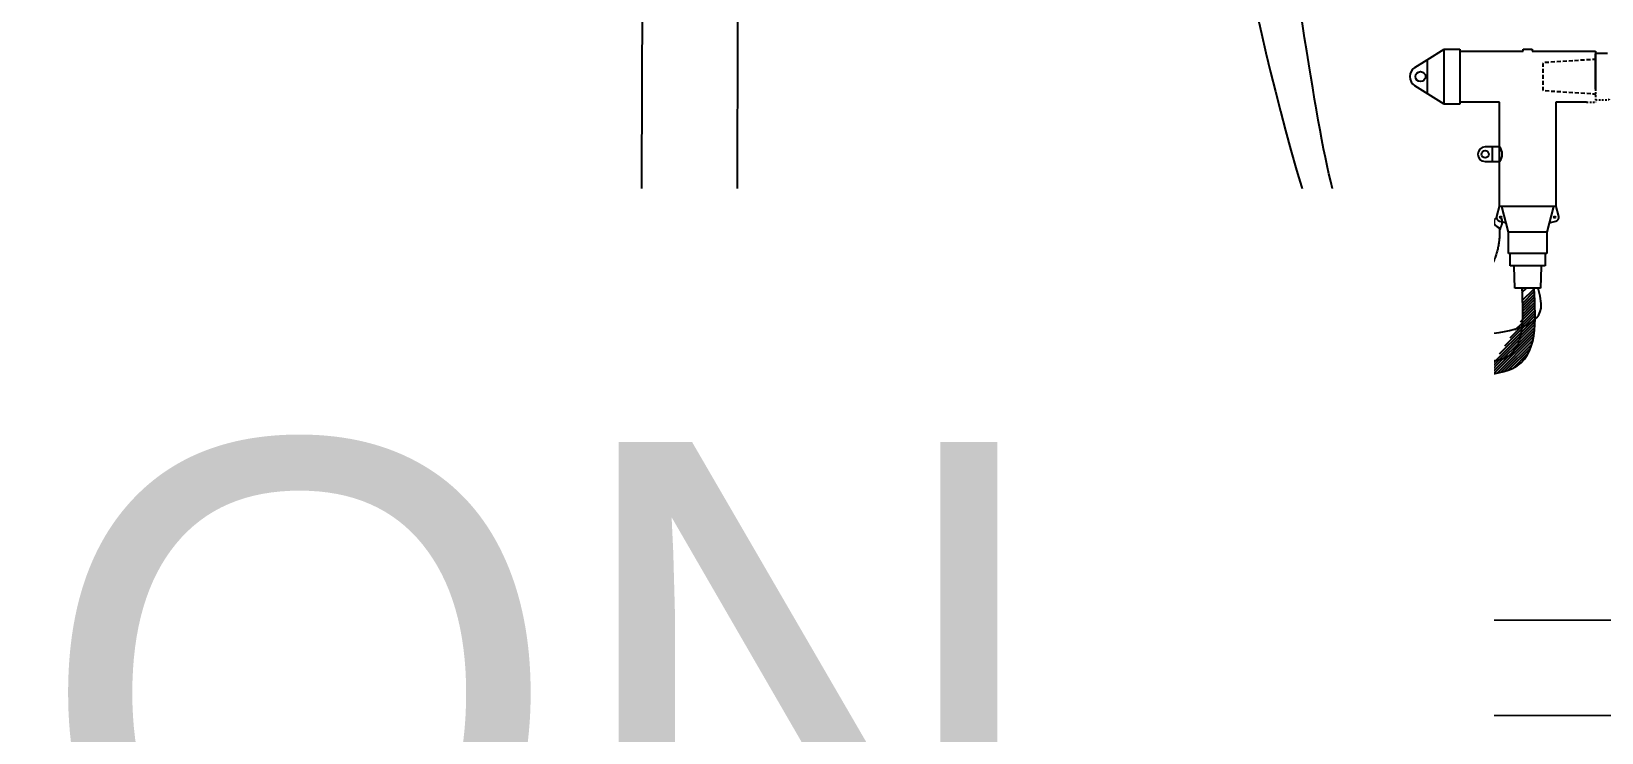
# Model space of a CAD drawing. Header units: feet. Extents: x -689 to 11593, y -511 to 1546.
# Drawn here: x 1501.7 to 1600.5, y 138 to 182.1 of the extents above; entities that cross this region are included whole.
import ezdxf
from ezdxf.enums import TextEntityAlignment as Align

# ---------------------------------------------------------------- set-up
doc = ezdxf.new("R2018")
doc.units = ezdxf.units.FT
doc.header["$MEASUREMENT"] = 0
doc.linetypes.add('HIDDEN', pattern=[0.375, 0.25, -0.125])
for name, color, linetype in [('CABLE', 2, 'Continuous'), ('E-DETL', 7, 'Continuous'), ('E-EQPM-ENCL', 8, 'Continuous'), ('E-EQPM-HRDW', 16, 'Continuous'), ('E-GRND', 3, 'Continuous'), ('G-ANNO-TEXT', 1, 'Continuous')]:
    doc.layers.add(name, color=color, linetype=linetype)
doc.layers.add('G-ANNO-NONPLOT', color=181, linetype='Continuous', plot=False)
doc.styles.add('NEI-A', font='arial.ttf')
doc.styles.get("Standard").update_dxf_attribs({"font": 'arial.ttf'})
pattern_1 = [(45, (-6020180.975488731, -2130922.397652118), (-0.08750446417183527, 0.08750446417183527), [])]

# ---------------------------------------------------------------- blocks, each defined once
blk = doc.blocks.new('*U11')
at = {"color": 7, "lineweight": 30, "width": 0.8, "flags": 104}
blk.add_attdef('DETAIL_TITLE', text='', height=0.109375, dxfattribs=at).set_placement((0.7018355781865966, -0.003894841807214888), align=Align.MIDDLE_LEFT)
at = {"color": 153, "style": 'NEI-A'}
blk.add_attdef('DETAIL_NO', text='', height=0.1875, dxfattribs=at).set_placement((0.375, 1.387778780781446e-16), align=Align.MIDDLE_CENTER)
at = {"color": 6, "lineweight": 30, "width": 0.8, "flags": 104}
blk.add_attdef('(EXXXX)', text='', height=0.109375, dxfattribs=at).set_placement((0.8771543627496907, -0.4008649607148436), align=Align.MIDDLE_CENTER)

msp = doc.modelspace()

# ---------------------------------------------------------------- hatches: boundary and pattern name
at = {"layer": 'G-ANNO-NONPLOT', "true_color": 0xf8d731}
h = msp.add_hatch(dxfattribs=at)
h.set_pattern_fill('ANSI31', color=40, scale=0.9900000000000001)
h.set_pattern_definition(pattern_1)
edge = h.paths.add_edge_path()
edge.add_arc((1594.592562621459, 168.090656967368), 3.371146855893491, 285.8633962950907, 300.136237764928)
edge.add_spline(control_points=[(1596.285073254257, 165.1751743522473), (1596.374553921632, 163.3571548997425), (1596.317898937501, 160.7235807166435), (1593.22839052882, 160.4873133641668), (1593.22839052882, 160.4873133641668)], knot_values=[83.43145569272993, 83.43145569272993, 83.43145569272993, 83.43145569272993, 87.87574356637529, 89.95647029016055, 89.95647029016055, 89.95647029016055, 89.95647029016055], weights=[1, 1, 1, 1, 1], degree=3, periodic=0)
edge.add_spline(control_points=[(1593.22839052882, 160.4873133641668), (1592.816317945719, 160.4926000074483), (1592.404703182168, 160.4978806492873), (1589.932204023004, 160.5282289129682), (1587.882328579202, 160.5475732493214), (1584.82432989683, 160.5254338798113), (1583.807798948139, 160.5095432628877), (1582.287127235904, 160.4677973818034), (1581.780923758633, 160.4508980116807), (1580.769871994853, 160.410284420941), (1580.262073072605, 160.3874801546335), (1579.149147492833, 160.3211023132317), (1578.54998447001, 160.2715548998676), (1577.437484904192, 160.1242894702591), (1576.921507413499, 160.0295417672023), (1575.934831897728, 159.7750145965256), (1575.477552006952, 159.6173451002687), (1574.928059355356, 159.3570243041031), (1574.777862342075, 159.275808501523), (1574.503735053353, 159.1066066743806), (1574.385277420282, 159.0227966662496), (1574.100969449617, 158.7955534541979), (1573.939474441111, 158.6522522470914), (1573.587754434906, 158.320081780199), (1573.397662252188, 158.1313498690724), (1572.981912043877, 157.7206101431511), (1572.751308329403, 157.4959465735592), (1571.722637889907, 156.5363255394623), (1570.876481902786, 155.8395832236856), (1569.08492610883, 154.5636858418584), (1568.135970876552, 153.9837968004867), (1566.425862414762, 153.1076263799332), (1565.684158220887, 152.7762533631176), (1563.754455598071, 152.0318121160381), (1562.545170876198, 151.673802273348), (1560.701921455562, 151.2859179824591), (1560.082607646473, 151.1815067799762), (1559.263977153227, 151.0779178687371), (1559.066899240948, 151.0557538960129), (1558.869950233027, 151.0361622287892)], knot_values=[0, 0, 0, 0, 1.248940863479177, 1.248940863479177, 7.510492271591446, 7.510492271591446, 10.64126797564758, 10.64126797564758, 12.20665582767566, 12.20665582767566, 13.77204367970373, 13.77204367970373, 15.77184317922644, 15.77184317922644, 17.66237193590699, 17.66237193590699, 19.55290069258755, 19.55290069258755, 20.34553650617276, 20.34553650617276, 21.13817231975798, 21.13817231975798, 21.99962579107284, 21.99962579107284, 22.86179158790927, 22.86179158790927, 23.72395738474571, 23.72395738474571, 26.70471573263455, 26.70471573263455, 29.68547408052339, 29.68547408052339, 31.86214855415614, 31.86214855415614, 35.23481619579239, 35.23481619579239, 36.92115001661051, 36.92115001661051, 37.45383673220445, 37.45383673220445, 37.45383673220445, 37.45383673220445], weights=[1, 1, 1, 1, 1, 1, 1, 1, 1, 1, 1, 1, 1, 1, 1, 1, 1, 1, 1, 1, 1, 1, 1, 1, 1, 1, 1, 1, 1, 1, 1, 1, 1, 1, 1, 1, 1, 1, 1, 1], degree=3, periodic=0)
edge.add_spline(control_points=[(1558.869950233027, 151.0361622287892), (1558.732120259665, 151.296579495538), (1558.594290288165, 151.5569967618212), (1558.456460316665, 151.8174140281044)], knot_values=[37.45383673220445, 37.45383673220445, 37.45383673220445, 37.45383673220445, 38.45383673220445, 38.45383673220445, 38.45383673220445, 38.45383673220445], weights=[1, 1, 1, 1], degree=3, periodic=0)
edge.add_spline(control_points=[(1558.456460316665, 151.8174140281044), (1561.417939642444, 152.4461656971835), (1566.163191942498, 153.4536302005872), (1570.620045376942, 157.0140765071847), (1573.236960186623, 159.5915680406615), (1576.410556741059, 160.967345896177), (1583.253351839259, 161.4336405964568), (1589.087216956541, 161.3592839413323), (1593.349758219905, 161.3049548985437)], knot_values=[38.45383673220445, 38.45383673220445, 38.45383673220445, 38.45383673220445, 47.46530847609966, 52.8931430027568, 55.44213900193881, 58.48591759060378, 63.24841332338417, 76.16766898730667, 76.16766898730667, 76.16766898730667, 76.16766898730667], weights=[1, 1, 1, 1, 1, 1, 1, 1, 1], degree=3, periodic=0)
edge.add_spline(control_points=[(1593.349758219905, 161.3049548985437), (1593.716311602853, 161.3483149120584), (1595.378428309225, 161.5449285721406), (1595.549261206761, 163.3020726097748), (1595.514047913253, 164.8478964185342)], knot_values=[76.16766898730667, 76.16766898730667, 76.16766898730667, 76.16766898730667, 77.22583108524645, 80.96584840572132, 80.96584840572132, 80.96584840572132, 80.96584840572132], weights=[1, 1, 1, 1, 1], degree=3, periodic=0)
edge = h.paths.add_edge_path()
edge.add_spline(control_points=[(1595.514047912322, 164.8478964185342), (1595.506010693498, 165.200721279718), (1595.489202101715, 165.56272480404), (1595.472393510863, 165.9247283288278)], knot_values=[80.96584840608911, 80.96584840608911, 80.96584840608911, 80.96584840608911, 81.81948456108434, 81.81948456108434, 81.81948456108434, 81.81948456108434], weights=[1, 1, 1, 1], degree=3, periodic=0)
edge.add_spline(control_points=[(1595.472393510863, 165.9247283288278), (1595.547714014538, 165.9247283288278), (1595.623034518212, 165.9247283288278), (1595.698355021887, 165.9247283288278)], knot_values=[81.81948456108434, 81.81948456108434, 81.81948456108434, 81.81948456108434, 82.11226807174496, 82.11226807174496, 82.11226807174496, 82.11226807174496], weights=[1, 1, 1, 1], degree=3, periodic=0)
edge.add_spline(control_points=[(1595.698355021887, 165.9247283288278), (1595.777017208748, 165.9247283288278), (1595.855679394677, 165.9247283288278), (1595.93434158247, 165.9247283288278)], knot_values=[82.11226807174496, 82.11226807174496, 82.11226807174496, 82.11226807174496, 82.4180412693049, 82.4180412693049, 82.4180412693049, 82.4180412693049], weights=[1, 1, 1, 1], degree=3, periodic=0)
edge.add_spline(control_points=[(1595.93434158247, 165.9247283288278), (1595.973672676831, 165.9247283288278), (1596.013003770262, 165.9247283288278), (1596.052334862761, 165.9247283288278)], knot_values=[82.4180412693049, 82.4180412693049, 82.4180412693049, 82.4180412693049, 82.57092786788061, 82.57092786788061, 82.57092786788061, 82.57092786788061], weights=[1, 1, 1, 1], degree=3, periodic=0)
edge.add_spline(control_points=[(1596.052334862761, 165.9247283288278), (1596.084120643325, 165.9247283288278), (1596.115906422958, 165.9247283288278), (1596.147692204453, 165.9247283288278)], knot_values=[82.57092786788061, 82.57092786788061, 82.57092786788061, 82.57092786788061, 82.69448456108434, 82.69448456108434, 82.69448456108434, 82.69448456108434], weights=[1, 1, 1, 1], degree=3, periodic=0)
edge.add_spline(control_points=[(1596.147692204453, 165.9247283288278), (1596.163770745508, 165.9247283288278), (1596.179849285632, 165.9247283288278), (1596.195927826688, 165.9247283288278)], knot_values=[82.69448456108434, 82.69448456108434, 82.69448456108434, 82.69448456108434, 82.75698456108434, 82.75698456108434, 82.75698456108434, 82.75698456108434], weights=[1, 1, 1, 1], degree=3, periodic=0)
edge.add_spline(control_points=[(1596.195927826688, 165.9247283288278), (1596.203967096284, 165.9247283288278), (1596.212006367743, 165.9247283288278), (1596.220045637339, 165.9247283288278)], knot_values=[82.75698456108434, 82.75698456108434, 82.75698456108434, 82.75698456108434, 82.78823456108434, 82.78823456108434, 82.78823456108434, 82.78823456108434], weights=[1, 1, 1, 1], degree=3, periodic=0)
edge.add_spline(control_points=[(1596.220045637339, 165.9247283288278), (1596.224065274, 165.9247283288278), (1596.228084908798, 165.9247283288278), (1596.232104543597, 165.9247283288278)], knot_values=[82.78823456108434, 82.78823456108434, 82.78823456108434, 82.78823456108434, 82.80385956108434, 82.80385956108434, 82.80385956108434, 82.80385956108434], weights=[1, 1, 1, 1], degree=3, periodic=0)
edge.add_spline(control_points=[(1596.244161976501, 165.9247283288278), (1596.244162467308, 165.9247283288278), (1596.244162958115, 165.9247283288278), (1596.244163448922, 165.9247283288278), (1596.258002271876, 165.6763107599691), (1596.272751913406, 165.4255126412027), (1596.285073254257, 165.1751743522473)], knot_values=[82.8194826537357, 82.8194826537357, 82.8194826537357, 82.8194826537357, 82.81948456108434, 82.81948456108434, 82.81948456108434, 83.43145569272993, 83.43145569272993, 83.43145569272993, 83.43145569272993], weights=[1, 1, 1, 1, 1, 1, 1], degree=3, periodic=0)
edge.add_spline(control_points=[(1596.285073254257, 165.1751743522473), (1596.374553921632, 163.3571548997425), (1596.317898937501, 160.7235807166435), (1593.22839052882, 160.4873133641668), (1593.22839052882, 160.4873133641668)], knot_values=[83.43145569272993, 83.43145569272993, 83.43145569272993, 83.43145569272993, 87.87574356637529, 89.95647029016055, 89.95647029016055, 89.95647029016055, 89.95647029016055], weights=[1, 1, 1, 1, 1], degree=3, periodic=0)
edge.add_arc((1594.592562621459, 168.090656967368), 3.371146855971749, 285.8633962778754, 300.13623776492796, ccw=False)
h = msp.add_hatch(dxfattribs=at)
h.set_pattern_fill('ANSI31', color=40, scale=0.9900000000000001)
h.set_pattern_definition(pattern_1)
edge = h.paths.add_edge_path()
edge.add_spline(control_points=[(1596.285073254257, 165.1751743522473), (1596.374553921632, 163.3571548997425), (1596.317898937501, 160.7235807166435), (1593.22839052882, 160.4873133641668), (1593.22839052882, 160.4873133641668)], knot_values=[83.43145569272993, 83.43145569272993, 83.43145569272993, 83.43145569272993, 87.87574356637529, 89.95647029016055, 89.95647029016055, 89.95647029016055, 89.95647029016055], weights=[1, 1, 1, 1, 1], degree=3, periodic=0)
edge.add_spline(control_points=[(1593.22839052882, 160.4873133641668), (1592.816317945719, 160.4926000074483), (1592.404703182168, 160.4978806492873), (1589.932204023004, 160.5282289129682), (1587.882328579202, 160.5475732493214), (1584.82432989683, 160.5254338798113), (1583.807798948139, 160.5095432628877), (1582.287127235904, 160.4677973818034), (1581.780923758633, 160.4508980116807), (1580.769871994853, 160.410284420941), (1580.262073072605, 160.3874801546335), (1579.149147492833, 160.3211023132317), (1578.54998447001, 160.2715548998676), (1577.437484904192, 160.1242894702591), (1576.921507413499, 160.0295417672023), (1575.934831897728, 159.7750145965256), (1575.477552006952, 159.6173451002687), (1574.928059355356, 159.3570243041031), (1574.777862342075, 159.275808501523), (1574.503735053353, 159.1066066743806), (1574.385277420282, 159.0227966662496), (1574.100969449617, 158.7955534541979), (1573.939474441111, 158.6522522470914), (1573.587754434906, 158.320081780199), (1573.397662252188, 158.1313498690724), (1572.981912043877, 157.7206101431511), (1572.751308329403, 157.4959465735592), (1571.722637889907, 156.5363255394623), (1570.876481902786, 155.8395832236856), (1569.08492610883, 154.5636858418584), (1568.135970876552, 153.9837968004867), (1566.425862414762, 153.1076263799332), (1565.684158220887, 152.7762533631176), (1563.754455598071, 152.0318121160381), (1562.545170876198, 151.673802273348), (1560.701921455562, 151.2859179824591), (1560.082607646473, 151.1815067799762), (1559.263977153227, 151.0779178687371), (1559.066899240948, 151.0557538960129), (1558.869950233027, 151.0361622287892)], knot_values=[0, 0, 0, 0, 1.248940863479177, 1.248940863479177, 7.510492271591446, 7.510492271591446, 10.64126797564758, 10.64126797564758, 12.20665582767566, 12.20665582767566, 13.77204367970373, 13.77204367970373, 15.77184317922644, 15.77184317922644, 17.66237193590699, 17.66237193590699, 19.55290069258755, 19.55290069258755, 20.34553650617276, 20.34553650617276, 21.13817231975798, 21.13817231975798, 21.99962579107284, 21.99962579107284, 22.86179158790927, 22.86179158790927, 23.72395738474571, 23.72395738474571, 26.70471573263455, 26.70471573263455, 29.68547408052339, 29.68547408052339, 31.86214855415614, 31.86214855415614, 35.23481619579239, 35.23481619579239, 36.92115001661051, 36.92115001661051, 37.45383673220445, 37.45383673220445, 37.45383673220445, 37.45383673220445], weights=[1, 1, 1, 1, 1, 1, 1, 1, 1, 1, 1, 1, 1, 1, 1, 1, 1, 1, 1, 1, 1, 1, 1, 1, 1, 1, 1, 1, 1, 1, 1, 1, 1, 1, 1, 1, 1, 1, 1, 1], degree=3, periodic=0)
edge.add_spline(control_points=[(1558.869950233027, 151.0361622287892), (1558.732120259665, 151.296579495538), (1558.594290288165, 151.5569967618212), (1558.456460316665, 151.8174140281044)], knot_values=[37.45383673220445, 37.45383673220445, 37.45383673220445, 37.45383673220445, 38.45383673220445, 38.45383673220445, 38.45383673220445, 38.45383673220445], weights=[1, 1, 1, 1], degree=3, periodic=0)
edge.add_spline(control_points=[(1558.456460316665, 151.8174140281044), (1561.417939642444, 152.4461656971835), (1566.163191942498, 153.4536302005872), (1570.620045376942, 157.0140765071847), (1573.225417477079, 159.6031069573946), (1576.410556741059, 160.967345896177), (1583.253351839259, 161.4336405964568), (1589.087216956541, 161.3592839413323), (1593.349758219905, 161.3049548985437)], knot_values=[38.45383673220445, 38.45383673220445, 38.45383673220445, 38.45383673220445, 47.46530847609966, 52.8931430027568, 55.44213900193881, 58.48591759060378, 63.24841332338417, 76.16766898730667, 76.16766898730667, 76.16766898730667, 76.16766898730667], weights=[1, 1, 1, 1, 1, 1, 1, 1, 1], degree=3, periodic=0)
edge.add_spline(control_points=[(1593.349758219905, 161.3049548985437), (1593.716311602853, 161.3483149120584), (1595.378428309225, 161.5449285721406), (1595.549261206761, 163.3020726097748), (1595.514047912322, 164.8478964185342)], knot_values=[76.16766898730667, 76.16766898730667, 76.16766898730667, 76.16766898730667, 77.22583108524645, 80.96584840608911, 80.96584840608911, 80.96584840608911, 80.96584840608911], weights=[1, 1, 1, 1, 1], degree=3, periodic=0)
edge.add_arc((1594.592562621459, 168.090656967368), 3.371146855908663, 285.8633962778754, 300.136237764928)

# ---------------------------------------------------------------- linework, layer by layer
at = {"layer": 'CABLE', "flags": 128}
msp.add_lwpolyline([(1593.900308028795, 169.8184159179218), (1594.136067744344, 169.6562702911906), (1594.080823431723, 169.6674196980894), (1594.10827482678, 169.6391161093488), (1594.074673555791, 169.6460820906796), (1594.102137022652, 169.6178203881718), (1594.068523678929, 169.6247444832698), (1594.09598714672, 169.5964827802964), (1594.062373802066, 169.6034068753943), (1594.089837269858, 169.5751451728866), (1594.0191842895, 169.5898744892329)], dxfattribs=at)
at = {"layer": 'CABLE'}
for centre, radius, start, end in [((1594.041577120312, 170.1010695607401), 0.3159905665009947, 120.3840937059814, 243.444311530446), ((1593.900386664085, 170.1215377068147), 0.3521175017524268, 339.1882974764708, 55.46745718433213)]:
    msp.add_arc(centre, radius, start, end, dxfattribs=at)
msp.add_rational_spline([(1594.22952960059, 169.9964311029762), (1594.178388245404, 169.8607127442956), (1594.127246890217, 169.7249943837523), (1594.07610553503, 169.5892760250717), (1594.12659586221, 167.6798284184188), (1593.142543509603, 166.0427027633418), (1591.432616300881, 165.1914164572954), (1589.722689092159, 164.3401301512495), (1587.823240093887, 164.5417062677443), (1586.330069690943, 165.7329164054245), (1583.974353585392, 168.4170247986913), (1582.859496627003, 172.3803922291845), (1572.231069266796, 248.7222425146028), (1570.349424317479, 248.7063231952488), (1570.349424317479, 248.7063231952488), (1570.349424317479, 248.7063231952488), (1570.349424317479, 248.7063231952488)], [1, 1, 1, 1, 0.8954432943061843, 0.8954432943061843, 1, 0.8954432943061843, 0.8954432943061843, 1, 1, 1, 1, 1, 1, 1, 1], degree=3, knots=[0, 0, 0, 0, 1, 1, 1, 2.135306856282624, 2.135306856282624, 2.135306856282624, 3.270613712565249, 3.270613712565249, 3.270613712565249, 12.08576887015512, 16.28711443644615, 19.32462900149759, 22.41150447855201, 24.88665349782872, 24.88665349782872, 24.88665349782872, 24.88665349782872], dxfattribs=at)
msp.add_open_spline([(1593.228390529752, 160.4873133637011), (1592.816317945719, 160.4926000069827), (1592.404703181237, 160.4978806488216), (1589.932204023004, 160.5282289125025), (1587.882328579202, 160.5475732497871), (1584.824329897761, 160.5254338793457), (1583.807798948139, 160.5095432624221), (1582.287127235904, 160.4677973818034), (1581.780923757702, 160.4508980121464), (1580.769871994853, 160.4102844204754), (1580.262073073536, 160.3874801546335), (1579.149147491902, 160.3211023136973), (1578.54998447001, 160.2715549003333), (1577.437484905124, 160.1242894697934), (1576.92150741443, 160.0295417672023), (1575.934831898659, 159.7750145960599), (1575.477552007884, 159.6173451002687), (1574.928059354424, 159.3570243045688), (1574.777862342075, 159.2758085019886), (1574.503735054284, 159.1066066743806), (1574.385277420282, 159.0227966662496), (1574.100969448686, 158.7955534541979), (1573.939474441111, 158.652252247557), (1573.587754435837, 158.3200817797333), (1573.397662252188, 158.1313498690724), (1572.981912042946, 157.7206101436168), (1572.751308329403, 157.4959465730935), (1571.722637889907, 156.5363255394623), (1570.876481901854, 155.8395832236856), (1569.084926109761, 154.5636858418584), (1568.135970875621, 153.9837968004867), (1566.425862414762, 153.1076263803989), (1565.684158220887, 152.7762533631176), (1563.754455598071, 152.0318121165037), (1562.545170877129, 151.673802273348), (1560.701921455562, 151.2859179824591), (1560.082607645541, 151.1815067799762), (1559.263977153227, 151.0779178682715), (1559.066899240017, 151.0557538960129), (1558.869950233027, 151.0361622292548), (1558.732120260596, 151.2965794950724), (1558.594290288165, 151.5569967618212), (1558.456460315734, 151.8174140285701), (1561.417939642444, 152.4461656976491), (1566.163191942498, 153.4536302005872), (1570.620045376942, 157.014076506719), (1573.225417476147, 159.603106956929), (1576.410556741059, 160.967345896177), (1583.253351839259, 161.4336405964568), (1589.087216956541, 161.3592839408666), (1593.349758218974, 161.3049548985437), (1593.716311603785, 161.3483149120584), (1595.674132740125, 161.5799077823758), (1595.562845211476, 163.9766867216676), (1595.472393510863, 165.9247283283621), (1595.72965015471, 165.9247283283621), (1595.986906802282, 165.9247283283621), (1596.244163449854, 165.9247283283621), (1596.358503272757, 163.8722400572151), (1596.607659202069, 160.7457398707047), (1593.228390529752, 160.4873133637011), (1593.228390529752, 160.4873133637011)], degree=3, knots=[0, 0, 0, 0, 1.248940863479177, 1.248940863479177, 7.510492271591446, 7.510492271591446, 10.64126797564758, 10.64126797564758, 12.20665582767566, 12.20665582767566, 13.77204367970373, 13.77204367970373, 15.77184317922644, 15.77184317922644, 17.66237193590699, 17.66237193590699, 19.55290069258755, 19.55290069258755, 20.34553650617276, 20.34553650617276, 21.13817231975798, 21.13817231975798, 21.99962579107284, 21.99962579107284, 22.86179158790927, 22.86179158790927, 23.72395738474571, 23.72395738474571, 26.70471573263455, 26.70471573263455, 29.68547408052339, 29.68547408052339, 31.86214855415614, 31.86214855415614, 35.23481619579239, 35.23481619579239, 36.92115001661051, 36.92115001661051, 37.45383673220445, 37.45383673220445, 37.45383673220445, 38.45383673220445, 38.45383673220445, 38.45383673220445, 47.46530847609966, 52.8931430027568, 55.44213900193881, 58.48591759060378, 63.24841332338417, 76.16766898730667, 76.16766898730667, 76.16766898730667, 77.22583108524645, 81.81948456108434, 81.81948456108434, 81.81948456108434, 82.81948456108434, 82.81948456108434, 82.81948456108434, 87.87574356637529, 89.95647029016055, 89.95647029016055, 89.95647029016055, 89.95647029016055], dxfattribs=at)
at = {"layer": 'E-DETL'}
for p, q in [((1589.523566578515, 180.3097729803994), (1590.585717188194, 180.9728718427941)), ((1590.585717188194, 177.5195402647369), (1590.585717188194, 180.9728718427941)), ((1590.585717188194, 180.9728718427941), (1591.574625764042, 180.9728718427941)), ((1591.574625764042, 180.9728718427941), (1591.574625764042, 177.5195402647369)), ((1591.574625764042, 180.8472961811349), (1595.559032600373, 180.8472961811349)), ((1595.559032600373, 180.8472961811349), (1595.559032600373, 180.9833259019069)), ((1595.559032600373, 180.9833259019069), (1596.129365997389, 180.9833259019069)), ((1596.129365997389, 180.9833259019069), (1596.129365997389, 180.8472961811349)), ((1596.129365997389, 180.8472961811349), (1600.113772870973, 180.8472961811349)), ((1600.113772870973, 180.8472961811349), (1600.113772870973, 178.4574037971906)), ((1588.737061743625, 179.8187593705952), (1589.523566578515, 180.3097729803994)), ((1589.523566578515, 180.3097729803994), (1589.523566578515, 178.1826389813796)), ((1590.585717188194, 177.5195402647369), (1588.737061743625, 178.6736527364701)), ((1591.574625764042, 177.5195402647369), (1590.585717188194, 177.5195402647369)), ((1594.08089683298, 177.6451159263961), (1591.574625764042, 177.6451159263961)), ((1594.08089683298, 171.0733004789799), (1594.08089683298, 177.6451159263961)), ((1599.55051284004, 177.6451159263961), (1597.607501785271, 177.6451159263961)), ((1597.607501785271, 177.6451159263961), (1597.607501785271, 171.0733004789799)), ((1594.08089683298, 174.8172060572542), (1593.164900978096, 174.8172060572542)), ((1593.164900978096, 173.9012102028355), (1594.08089683298, 173.9012102028355)), ((1593.622898905538, 173.9012102028355), (1593.622898905538, 174.8172060572542)), ((1594.08089683298, 171.154960591346), (1593.882079117, 170.4349676733837)), ((1597.607501785271, 171.0733004789799), (1594.08089683298, 171.0733004789799)), ((1594.640776060522, 169.4513019425794), (1594.222169469111, 171.0733004789799)), ((1597.466229147278, 171.0733004789799), (1597.047622574493, 169.4513019425794)), ((1597.80631950032, 170.4349676733837), (1597.607501785271, 171.154960591346)), ((1594.075685435906, 170.1524224332534), (1594.489017824642, 170.0425436566584)), ((1597.199380792677, 170.0425436566584), (1597.612713180482, 170.1524224332534)), ((1597.047622574493, 169.4513019425794), (1594.640776060522, 169.4513019425794)), ((1594.640776060522, 168.1013632845134), (1594.640776060522, 169.4513019425794)), ((1597.047622574493, 169.4513019425794), (1597.047622574493, 168.1013632845134)), ((1597.047622574493, 168.1013632845134), (1594.640776060522, 168.1013632845134)), ((1594.734957824461, 167.3374548172578), (1594.734957824461, 168.1013632845134)), ((1596.953440791927, 168.1013632845134), (1596.953440791927, 167.3374548172578)), ((1596.953440791927, 167.3374548172578), (1594.734957824461, 167.3374548172578)), ((1594.991320582107, 167.2955753947608), (1594.944229708053, 167.3374548172578)), ((1595.033200094476, 165.9247283288278), (1594.991320582107, 167.2955753947608)), ((1596.697078016587, 167.2955753947608), (1596.655198521912, 165.9247283288278)), ((1596.744168908335, 167.3374548172578), (1596.697078016587, 167.2955753947608)), ((1596.655198521912, 165.9247283288278), (1595.033200094476, 165.9247283288278))]:
    msp.add_line(p, q, dxfattribs=at)
at = {"layer": 'E-DETL', "linetype": 'HIDDEN', "ltscale": 0.25}
for p in [(1600.113772870973, 178.4574037971906), (1599.55051284004, 177.6451159263961)]:
    msp.add_line(p, (1600.113772870973, 177.6451159263961), dxfattribs=at)
at = {"layer": 'E-DETL', "linetype": 'HIDDEN', "flags": 128}
msp.add_lwpolyline([(1600.113772870973, 180.4367916947231), (1600.06875355728, 180.3470226423815), (1600.001359374262, 180.3245129846036), (1596.833832764067, 180.122330435086), (1596.788948237896, 180.0774459089153), (1596.788948237896, 178.3925913292915), (1596.833832764067, 178.3700816724449), (1600.001359374262, 178.1678991229273), (1600.06875355728, 178.1453894656152), (1600.113772870973, 178.0556204132736)], dxfattribs=at)
at = {"layer": 'E-DETL', "linetype": 'Continuous', "flags": 128}
msp.add_lwpolyline([(1600.113772870973, 178.4574037971906), (1600.113772870973, 180.638974243775), (1600.136147741228, 180.7063684267923), (1600.203541923314, 180.7288780841045), (1600.87748375535, 180.7288780841045)], dxfattribs=at)
at = {"layer": 'E-DETL', "linetype": 'HIDDEN', "ltscale": 0.25, "flags": 128}
msp.add_lwpolyline([(1600.967252807692, 177.853437863756), (1600.944877939299, 177.7860436807387), (1600.87748375535, 177.7635340234265), (1600.203541923314, 177.7635340234265), (1600.136147741228, 177.7860436807387), (1600.113772870973, 177.853437863756)], dxfattribs=at)
at = {"layer": 'E-DETL', "color": 41}
for centre, radius in [((1589.094505838118, 179.2462060535327), 0.3139392318975229), ((1593.164900978096, 174.359208129812), 0.2289989635269782), ((1594.145656892098, 170.3956394880079), 0.04837731161099608), ((1597.542741742916, 170.3956394880079), 0.04837731161099608)]:
    msp.add_circle(centre, radius, dxfattribs=at)
at = {"layer": 'E-DETL'}
for centre, radius, start, end in [((1589.09450578317, 179.2462060288526), 0.6749693109216345, 121.9764602375401, 238.0235130565153), ((1593.164900978096, 174.359208129812), 0.4579979270539574, 90, 270), ((1593.506557723507, 174.359208129812), 0.7345934338259636, 321.4299269244339, 38.57007307556611), ((1594.143166200258, 170.4062661202624), 0.2626599399451882, 173.7266101101404, 255.1130106203339), ((1597.545232309029, 170.4062661472708), 0.2626600445997193, 284.8869898138621, 6.273411890354851)]:
    msp.add_arc(centre, radius, start, end, dxfattribs=at)
at = {"layer": 'E-EQPM-ENCL'}
for points in [[(1540.511211474426, 279.9138009487651), (1665.368513188325, 279.9833479598165), (1664.844307837076, 139.0479656043462), (1539.987006124109, 138.9784185928293)], [(1546.488948521204, 273.9171296888962), (1659.346142366529, 273.9799924963154), (1658.86657079123, 145.0446368637495), (1546.009376945905, 144.9817740563303)]]:
    msp.add_lwpolyline(points, close=True, dxfattribs=at)
at = {"layer": 'E-EQPM-HRDW'}
msp.add_lwpolyline([(1594.08089683298, 177.6450761598535), (1591.574625764042, 177.6450761598535)], dxfattribs=at)
at = {"layer": 'E-GRND', "linetype": 'Continuous'}
msp.add_arc((1593.900386664085, 170.1215377068147), 0.3521175017524268, 339.1882974764708, 55.46745718433213, dxfattribs=at)
at = {"layer": 'E-GRND'}
msp.add_spline([(1570.3732180316, 248.5110249947757), (1571.034368600696, 244.9533826746047), (1581.670061361045, 172.1084517939016), (1586.466841915622, 163.478897289373), (1592.7000891231, 162.9714364856482), (1596.689546190202, 164.6784380991012), (1596.506255570799, 165.9236768390983)], degree=3, dxfattribs=at)

# ---------------------------------------------------------------- block references
at = {"layer": 'G-ANNO-TEXT'}
ref = msp.add_blockref('*U11', (825.0978246165023, 156.302257239201), dxfattribs=dict(at, xscale=16.0625953099009, yscale=16.0625953099009, zscale=16.0625953099009))
lines = msp.add_mtext('(TYP.) GROUND ROD CONNECTION ', dxfattribs={"layer": '0', "color": 7, "insert": (836.3711254830041, 156.2396959714556), "char_height": 31.88515577400002, "attachment_point": 1, "bg_fill": 3, "box_fill_scale": 1.5, "bg_fill_color": 256, "bg_fill_transparency": 0})
ref.add_attrib('DETAIL_TITLE', '', (836.3711254830041, 156.2396959714556), dxfattribs={"flags": 104}).embed_mtext(lines)

doc.saveas('drawing.dxf')
